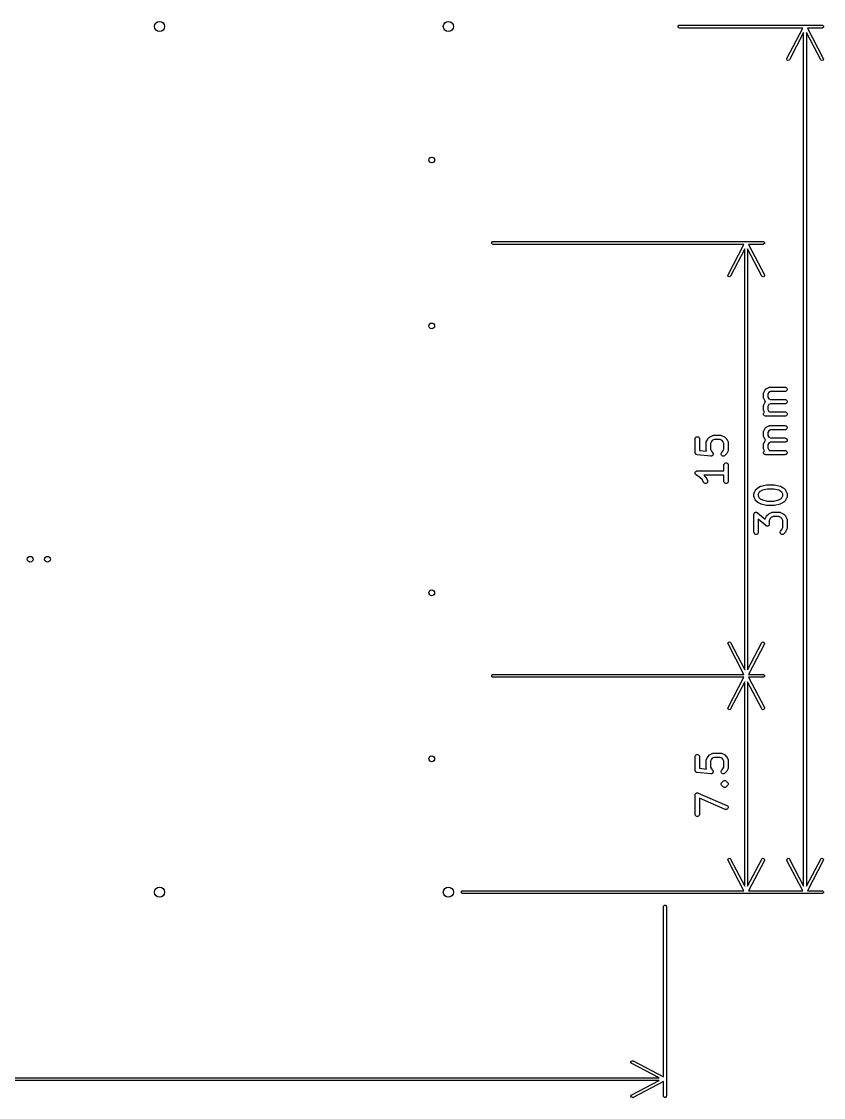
# Model space of a CAD drawing. Extents: x 4.94 to 7.12, y -4.41 to -2.94.
# Drawn here: x 6.03 to 7.123, y -4.411 to -2.943 of the extents above; entities that cross this region are included whole.
import ezdxf

# ---------------------------------------------------------------- set-up
doc = ezdxf.new("R2010")
doc.units = 0
doc.header["$MEASUREMENT"] = 0
doc.layers.add('BLACK', color=7, linetype='CONTINUOUS')

msp = doc.modelspace()

# ---------------------------------------------------------------- linework, layer by layer
at = {"layer": 'BLACK', "linetype": 'CONTINUOUS'}
for p, q in [((6.9251, -2.9489), (6.9261, -2.9478)), ((6.9251, -2.9504), (6.9251, -2.9489)), ((6.9261, -2.9515), (6.9251, -2.9504)), ((6.9261, -2.9478), (6.9269, -2.9477)), ((6.9269, -2.9477), (7.1214, -2.9477)), ((7.1214, -2.9477), (7.1221, -2.9478)), ((7.1221, -2.9478), (7.1232, -2.9489)), ((7.1232, -2.9504), (7.1221, -2.9515)), ((7.1232, -2.9489), (7.1232, -2.9504)), ((6.9269, -2.9516), (6.9261, -2.9515)), ((7.0951, -2.9516), (6.9269, -2.9516)), ((7.0735, -2.9931), (7.0951, -2.9516)), ((7.0963, -2.9577), (7.077, -2.9949)), ((7.0963, -4.1227), (7.0963, -2.9577)), ((7.1196, -2.9949), (7.1003, -2.9577)), ((7.1003, -2.9577), (7.1003, -4.1227)), ((7.1214, -2.9516), (7.1015, -2.9516)), ((7.1015, -2.9516), (7.1231, -2.9931)), ((7.1221, -2.9515), (7.1214, -2.9516)), ((7.0733, -2.9938), (7.0735, -2.9931)), ((7.0737, -2.9953), (7.0733, -2.9938)), ((7.1233, -2.9938), (7.1229, -2.9953)), ((7.1231, -2.9931), (7.1233, -2.9938)), ((7.075, -2.996), (7.0737, -2.9953)), ((7.0765, -2.9955), (7.075, -2.996)), ((7.077, -2.9949), (7.0765, -2.9955)), ((7.1201, -2.9955), (7.1196, -2.9949)), ((7.1216, -2.996), (7.1201, -2.9955)), ((7.1229, -2.9953), (7.1216, -2.996)), ((6.6711, -3.2442), (6.6722, -3.2431)), ((6.6711, -3.2457), (6.6711, -3.2442)), ((6.6722, -3.2431), (6.673, -3.243)), ((6.673, -3.243), (7.0411, -3.243)), ((7.0411, -3.243), (7.0418, -3.2431)), ((7.0418, -3.2431), (7.0429, -3.2442)), ((7.0429, -3.2442), (7.0429, -3.2457)), ((6.6722, -3.2467), (6.6711, -3.2457)), ((6.673, -3.2469), (6.6722, -3.2467)), ((7.0148, -3.2469), (6.673, -3.2469)), ((6.9932, -3.2884), (7.0148, -3.2469)), ((7.016, -3.253), (6.9967, -3.2902)), ((7.016, -3.8274), (7.016, -3.253)), ((7.0393, -3.2902), (7.02, -3.253)), ((7.02, -3.253), (7.02, -3.8274)), ((7.0411, -3.2469), (7.0212, -3.2469)), ((7.0212, -3.2469), (7.0428, -3.2884)), ((7.0418, -3.2467), (7.0411, -3.2469)), ((7.0429, -3.2457), (7.0418, -3.2467)), ((6.993, -3.2891), (6.9932, -3.2884)), ((7.0428, -3.2884), (7.043, -3.2891)), ((6.9934, -3.2905), (6.993, -3.2891)), ((6.9947, -3.2912), (6.9934, -3.2905)), ((6.9962, -3.2908), (6.9947, -3.2912)), ((6.9967, -3.2902), (6.9962, -3.2908)), ((7.0398, -3.2908), (7.0393, -3.2902)), ((7.0413, -3.2912), (7.0398, -3.2908)), ((7.0426, -3.2905), (7.0413, -3.2912)), ((7.043, -3.2891), (7.0426, -3.2905)), ((7.0417, -3.4502), (7.0418, -3.4496)), ((7.0418, -3.4494), (7.042, -3.4489)), ((7.0418, -3.4495), (7.0418, -3.4494)), ((7.0418, -3.4496), (7.0418, -3.4495)), ((7.042, -3.4489), (7.0439, -3.4451)), ((7.0439, -3.4451), (7.044, -3.445)), ((7.044, -3.4449), (7.0442, -3.4446)), ((7.044, -3.445), (7.044, -3.4449)), ((7.044, -3.445), (7.044, -3.445)), ((7.0442, -3.4446), (7.0445, -3.4444)), ((7.0445, -3.4444), (7.0447, -3.4441)), ((7.0447, -3.4441), (7.045, -3.4439)), ((7.045, -3.4439), (7.0451, -3.4439)), ((7.0451, -3.4439), (7.0452, -3.4438)), ((7.0451, -3.4439), (7.0451, -3.4439)), ((7.0452, -3.4438), (7.049, -3.4419)), ((7.0488, -3.4487), (7.0476, -3.4509)), ((7.051, -3.4475), (7.0488, -3.4487)), ((7.049, -3.4419), (7.0495, -3.4417)), ((7.0495, -3.4417), (7.0496, -3.4417)), ((7.0496, -3.4417), (7.0497, -3.4417)), ((7.0497, -3.4417), (7.0503, -3.4416)), ((7.0503, -3.4416), (7.0709, -3.4416)), ((7.0709, -3.4475), (7.051, -3.4475)), ((7.0709, -3.4416), (7.0715, -3.4417)), ((7.0715, -3.4475), (7.0709, -3.4475)), ((7.0715, -3.4417), (7.0726, -3.4421)), ((7.0726, -3.447), (7.0715, -3.4475)), ((7.0726, -3.4421), (7.0734, -3.4429)), ((7.0734, -3.4462), (7.0726, -3.447)), ((7.0734, -3.4429), (7.0738, -3.444)), ((7.0738, -3.4452), (7.0734, -3.4462)), ((7.0738, -3.444), (7.0738, -3.4452)), ((7.0417, -3.4558), (7.0417, -3.4502)), ((7.0418, -3.4564), (7.0417, -3.4558)), ((7.0418, -3.4565), (7.0418, -3.4564)), ((7.0418, -3.4566), (7.0418, -3.4565)), ((7.042, -3.4572), (7.0418, -3.4566)), ((7.0439, -3.4609), (7.042, -3.4572)), ((7.042, -3.4658), (7.0439, -3.462)), ((7.044, -3.461), (7.0439, -3.4609)), ((7.0439, -3.462), (7.044, -3.4619)), ((7.044, -3.4611), (7.044, -3.461)), ((7.044, -3.461), (7.044, -3.461)), ((7.0442, -3.4614), (7.044, -3.4611)), ((7.044, -3.4618), (7.0442, -3.4615)), ((7.044, -3.4619), (7.044, -3.4618)), ((7.044, -3.4619), (7.044, -3.4619)), ((7.0443, -3.4615), (7.0442, -3.4614)), ((7.0442, -3.4615), (7.0443, -3.4615)), ((7.0476, -3.4509), (7.0476, -3.4551)), ((7.0476, -3.4551), (7.0488, -3.4574)), ((7.0488, -3.4574), (7.051, -3.4585)), ((7.051, -3.4644), (7.0488, -3.4655)), ((7.051, -3.4585), (7.0709, -3.4585)), ((7.0709, -3.4644), (7.051, -3.4644)), ((7.0709, -3.4585), (7.0715, -3.4586)), ((7.0715, -3.4644), (7.0709, -3.4644)), ((7.0715, -3.4586), (7.0726, -3.459)), ((7.0726, -3.4639), (7.0715, -3.4644)), ((7.0726, -3.459), (7.0734, -3.4598)), ((7.0734, -3.4631), (7.0726, -3.4639)), ((7.0734, -3.4598), (7.0738, -3.4609)), ((7.0738, -3.462), (7.0734, -3.4631)), ((7.0738, -3.4609), (7.0738, -3.462)), ((7.0417, -3.4671), (7.0418, -3.4665)), ((7.0417, -3.4727), (7.0417, -3.4671)), ((7.0418, -3.4733), (7.0417, -3.4727)), ((7.0418, -3.4663), (7.042, -3.4658)), ((7.0418, -3.4664), (7.0418, -3.4663)), ((7.0418, -3.4665), (7.0418, -3.4664)), ((7.0418, -3.4734), (7.0418, -3.4733)), ((7.0418, -3.4735), (7.0418, -3.4734)), ((7.042, -3.474), (7.0418, -3.4735)), ((7.0418, -3.4778), (7.0422, -3.4767)), ((7.0418, -3.4789), (7.0418, -3.4778)), ((7.0422, -3.48), (7.0418, -3.4789)), ((7.043, -3.4759), (7.042, -3.474)), ((7.0422, -3.4767), (7.043, -3.4759)), ((7.0488, -3.4655), (7.0476, -3.4678)), ((7.0476, -3.4678), (7.0476, -3.472)), ((7.0476, -3.472), (7.049, -3.4747)), ((7.049, -3.4747), (7.0497, -3.4754)), ((7.0497, -3.4754), (7.0709, -3.4754)), ((7.0709, -3.4754), (7.0715, -3.4754)), ((7.0715, -3.4754), (7.0726, -3.4759)), ((7.0726, -3.4759), (7.0734, -3.4767)), ((7.0734, -3.4767), (7.0738, -3.4778)), ((7.0738, -3.4789), (7.0734, -3.48)), ((7.0738, -3.4778), (7.0738, -3.4789)), ((7.043, -3.4808), (7.0422, -3.48)), ((7.0441, -3.4812), (7.043, -3.4808)), ((7.0447, -3.4813), (7.0441, -3.4812)), ((7.0709, -3.4813), (7.0447, -3.4813)), ((7.0715, -3.4812), (7.0709, -3.4813)), ((7.0726, -3.4808), (7.0715, -3.4812)), ((7.0734, -3.48), (7.0726, -3.4808)), ((6.9687, -3.5094), (6.9724, -3.5076)), ((6.9724, -3.5076), (6.973, -3.5074)), ((6.973, -3.5074), (6.9731, -3.5073)), ((6.9731, -3.5073), (6.9732, -3.5073)), ((6.9732, -3.5073), (6.9738, -3.5072)), ((6.9738, -3.5072), (6.9831, -3.5072)), ((6.9831, -3.5072), (6.9837, -3.5073)), ((6.9837, -3.5073), (6.9838, -3.5073)), ((6.9838, -3.5073), (6.9839, -3.5074)), ((6.9839, -3.5074), (6.9845, -3.5076)), ((6.9845, -3.5076), (6.9882, -3.5094)), ((7.0417, -3.5027), (7.0418, -3.5021)), ((7.0417, -3.5083), (7.0417, -3.5027)), ((7.0418, -3.5089), (7.0417, -3.5083)), ((7.0418, -3.5019), (7.042, -3.5014)), ((7.0418, -3.502), (7.0418, -3.5019)), ((7.0418, -3.5021), (7.0418, -3.502)), ((7.042, -3.5014), (7.0439, -3.4976)), ((7.0439, -3.4976), (7.044, -3.4975)), ((7.044, -3.4974), (7.0442, -3.4971)), ((7.044, -3.4975), (7.044, -3.4974)), ((7.044, -3.4975), (7.044, -3.4975)), ((7.0442, -3.4971), (7.0445, -3.4969)), ((7.0445, -3.4969), (7.0447, -3.4966)), ((7.0447, -3.4966), (7.045, -3.4964)), ((7.045, -3.4964), (7.0451, -3.4964)), ((7.0451, -3.4964), (7.0452, -3.4963)), ((7.0451, -3.4964), (7.0451, -3.4964)), ((7.0452, -3.4963), (7.049, -3.4944)), ((7.0488, -3.5012), (7.0476, -3.5034)), ((7.0476, -3.5034), (7.0476, -3.5076)), ((7.0476, -3.5076), (7.0488, -3.5099)), ((7.051, -3.5), (7.0488, -3.5012)), ((7.049, -3.4944), (7.0495, -3.4942)), ((7.0495, -3.4942), (7.0496, -3.4942)), ((7.0496, -3.4942), (7.0497, -3.4942)), ((7.0497, -3.4942), (7.0503, -3.4941)), ((7.0503, -3.4941), (7.0709, -3.4941)), ((7.0709, -3.5), (7.051, -3.5)), ((7.0709, -3.4941), (7.0715, -3.4942)), ((7.0715, -3.5), (7.0709, -3.5)), ((7.0715, -3.4942), (7.0726, -3.4946)), ((7.0726, -3.4995), (7.0715, -3.5)), ((7.0726, -3.4946), (7.0734, -3.4954)), ((7.0734, -3.4987), (7.0726, -3.4995)), ((7.0734, -3.4954), (7.0738, -3.4965)), ((7.0738, -3.4977), (7.0734, -3.4987)), ((7.0738, -3.4965), (7.0738, -3.4977)), ((6.9483, -3.5121), (6.9484, -3.5115)), ((6.9483, -3.5308), (6.9483, -3.5121)), ((6.9484, -3.5115), (6.9488, -3.5104)), ((6.9488, -3.5104), (6.9496, -3.5096)), ((6.9496, -3.5096), (6.9507, -3.5092)), ((6.9507, -3.5092), (6.9518, -3.5092)), ((6.9518, -3.5092), (6.9529, -3.5096)), ((6.9529, -3.5096), (6.9537, -3.5104)), ((6.9537, -3.5104), (6.9542, -3.5115)), ((6.9542, -3.5115), (6.9542, -3.5121)), ((6.9542, -3.5121), (6.9542, -3.5282)), ((6.9633, -3.5177), (6.9634, -3.5171)), ((6.9633, -3.5271), (6.9633, -3.5177)), ((6.9634, -3.5169), (6.9636, -3.5164)), ((6.9634, -3.517), (6.9634, -3.5169)), ((6.9634, -3.5171), (6.9634, -3.517)), ((6.9636, -3.5164), (6.9655, -3.5126)), ((6.9655, -3.5126), (6.9656, -3.5124)), ((6.9656, -3.5124), (6.9657, -3.5123)), ((6.9657, -3.5122), (6.9658, -3.5121)), ((6.9657, -3.5123), (6.9657, -3.5122)), ((6.9658, -3.5121), (6.9659, -3.5121)), ((6.9659, -3.5121), (6.966, -3.5119)), ((6.966, -3.5119), (6.9679, -3.51)), ((6.9679, -3.51), (6.9681, -3.5098)), ((6.9681, -3.5098), (6.9682, -3.5097)), ((6.9682, -3.5097), (6.9683, -3.5097)), ((6.9683, -3.5097), (6.9684, -3.5096)), ((6.9684, -3.5096), (6.9687, -3.5094)), ((6.9684, -3.5096), (6.9684, -3.5096)), ((6.9706, -3.5157), (6.9692, -3.5184)), ((6.9692, -3.5184), (6.9692, -3.5264)), ((6.9718, -3.5145), (6.9706, -3.5157)), ((6.9745, -3.5132), (6.9718, -3.5145)), ((6.9824, -3.5132), (6.9745, -3.5132)), ((6.9851, -3.5145), (6.9824, -3.5132)), ((6.9863, -3.5157), (6.9851, -3.5145)), ((6.9877, -3.5184), (6.9863, -3.5157)), ((6.9877, -3.5264), (6.9877, -3.5184)), ((6.9882, -3.5094), (6.9884, -3.5096)), ((6.9884, -3.5096), (6.9885, -3.5096)), ((6.9885, -3.5096), (6.9886, -3.5097)), ((6.9886, -3.5097), (6.9887, -3.5097)), ((6.9887, -3.5097), (6.9887, -3.5098)), ((6.9887, -3.5098), (6.989, -3.51)), ((6.989, -3.51), (6.9908, -3.5119)), ((6.9908, -3.5119), (6.991, -3.5121)), ((6.991, -3.5121), (6.9911, -3.5121)), ((6.9911, -3.5121), (6.9911, -3.5122)), ((6.9911, -3.5122), (6.9912, -3.5123)), ((6.9912, -3.5123), (6.9912, -3.5124)), ((6.9912, -3.5124), (6.9914, -3.5126)), ((6.9914, -3.5126), (6.9933, -3.5164)), ((6.9933, -3.5164), (6.9935, -3.5169)), ((6.9935, -3.5169), (6.9935, -3.517)), ((6.9935, -3.517), (6.9935, -3.5171)), ((6.9935, -3.5171), (6.9936, -3.5177)), ((6.9936, -3.5177), (6.9936, -3.5271)), ((7.0417, -3.5196), (7.0418, -3.519)), ((7.0417, -3.5252), (7.0417, -3.5196)), ((7.0418, -3.509), (7.0418, -3.5089)), ((7.0418, -3.5091), (7.0418, -3.509)), ((7.042, -3.5096), (7.0418, -3.5091)), ((7.0418, -3.5188), (7.042, -3.5183)), ((7.0418, -3.5189), (7.0418, -3.5188)), ((7.0418, -3.519), (7.0418, -3.5189)), ((7.0439, -3.5134), (7.042, -3.5096)), ((7.042, -3.5183), (7.0439, -3.5145)), ((7.044, -3.5135), (7.0439, -3.5134)), ((7.0439, -3.5145), (7.044, -3.5144)), ((7.044, -3.5136), (7.044, -3.5135)), ((7.044, -3.5135), (7.044, -3.5135)), ((7.0442, -3.5139), (7.044, -3.5136)), ((7.044, -3.5143), (7.0442, -3.514)), ((7.044, -3.5144), (7.044, -3.5143)), ((7.044, -3.5144), (7.044, -3.5144)), ((7.0443, -3.514), (7.0442, -3.5139)), ((7.0442, -3.514), (7.0443, -3.514)), ((7.0488, -3.518), (7.0476, -3.5203)), ((7.0476, -3.5203), (7.0476, -3.5245)), ((7.0488, -3.5099), (7.051, -3.511)), ((7.051, -3.5169), (7.0488, -3.518)), ((7.051, -3.511), (7.0709, -3.511)), ((7.0709, -3.5169), (7.051, -3.5169)), ((7.0709, -3.511), (7.0715, -3.5111)), ((7.0715, -3.5168), (7.0709, -3.5169)), ((7.0715, -3.5111), (7.0726, -3.5115)), ((7.0726, -3.5164), (7.0715, -3.5168)), ((7.0726, -3.5115), (7.0734, -3.5123)), ((7.0734, -3.5156), (7.0726, -3.5164)), ((7.0734, -3.5123), (7.0738, -3.5134)), ((7.0738, -3.5145), (7.0734, -3.5156)), ((7.0738, -3.5134), (7.0738, -3.5145)), ((6.9483, -3.531), (6.9483, -3.5308)), ((6.9483, -3.5311), (6.9483, -3.531)), ((6.9483, -3.5312), (6.9483, -3.5311)), ((6.9484, -3.5314), (6.9483, -3.5312)), ((6.9485, -3.5318), (6.9484, -3.5314)), ((6.9487, -3.5322), (6.9485, -3.5318)), ((6.9487, -3.5323), (6.9487, -3.5322)), ((6.9488, -3.5325), (6.9487, -3.5323)), ((6.9491, -3.5328), (6.9488, -3.5325)), ((6.9494, -3.5331), (6.9491, -3.5328)), ((6.9495, -3.5332), (6.9494, -3.5331)), ((6.9496, -3.5333), (6.9495, -3.5332)), ((6.95, -3.5334), (6.9496, -3.5333)), ((6.9504, -3.5336), (6.95, -3.5334)), ((6.9506, -3.5337), (6.9504, -3.5336)), ((6.9507, -3.5337), (6.9506, -3.5337)), ((6.9508, -3.5337), (6.9507, -3.5337)), ((6.951, -3.5338), (6.9508, -3.5337)), ((6.9697, -3.5356), (6.951, -3.5338)), ((6.9542, -3.5282), (6.964, -3.5291)), ((6.9634, -3.5276), (6.9633, -3.5271)), ((6.9634, -3.5277), (6.9634, -3.5276)), ((6.9634, -3.5279), (6.9634, -3.5277)), ((6.9636, -3.5284), (6.9634, -3.5279)), ((6.964, -3.5291), (6.9636, -3.5284)), ((6.9692, -3.5264), (6.9706, -3.5291)), ((6.9703, -3.5356), (6.9697, -3.5356)), ((6.9704, -3.5356), (6.9703, -3.5356)), ((6.9706, -3.5356), (6.9704, -3.5356)), ((6.9706, -3.5291), (6.9721, -3.5306)), ((6.971, -3.5354), (6.9706, -3.5356)), ((6.9714, -3.5353), (6.971, -3.5354)), ((6.9715, -3.5352), (6.9714, -3.5353)), ((6.9716, -3.5352), (6.9715, -3.5352)), ((6.972, -3.5348), (6.9716, -3.5352)), ((6.9723, -3.5346), (6.972, -3.5348)), ((6.9721, -3.5306), (6.9725, -3.5311)), ((6.9724, -3.5344), (6.9723, -3.5346)), ((6.9725, -3.5343), (6.9724, -3.5344)), ((6.9725, -3.5311), (6.9725, -3.5312)), ((6.9725, -3.5312), (6.9726, -3.5313)), ((6.9726, -3.5339), (6.9725, -3.5343)), ((6.9726, -3.5313), (6.9727, -3.5317)), ((6.9728, -3.5336), (6.9726, -3.5339)), ((6.9727, -3.5317), (6.9729, -3.5321)), ((6.9729, -3.5333), (6.9728, -3.5334)), ((6.9728, -3.5334), (6.9728, -3.5336)), ((6.9729, -3.5321), (6.9729, -3.5323)), ((6.9729, -3.5323), (6.9729, -3.5324)), ((6.9729, -3.5324), (6.9729, -3.5328)), ((6.9729, -3.5328), (6.9729, -3.5333)), ((6.984, -3.5321), (6.9844, -3.5311)), ((6.984, -3.5333), (6.984, -3.5321)), ((6.9844, -3.5343), (6.984, -3.5333)), ((6.9844, -3.5311), (6.9848, -3.5306)), ((6.9852, -3.5352), (6.9844, -3.5343)), ((6.9848, -3.5306), (6.9863, -3.5291)), ((6.9863, -3.5356), (6.9852, -3.5352)), ((6.9863, -3.5291), (6.9877, -3.5264)), ((6.9875, -3.5356), (6.9863, -3.5356)), ((6.9885, -3.5352), (6.9875, -3.5356)), ((6.989, -3.5348), (6.9885, -3.5352)), ((6.9908, -3.5329), (6.989, -3.5348)), ((6.991, -3.5327), (6.9908, -3.5329)), ((6.9911, -3.5326), (6.991, -3.5327)), ((6.9912, -3.5325), (6.9911, -3.5325)), ((6.9911, -3.5325), (6.9911, -3.5326)), ((6.9914, -3.5321), (6.9912, -3.5324)), ((6.9912, -3.5324), (6.9912, -3.5325)), ((6.9933, -3.5284), (6.9914, -3.5321)), ((6.9935, -3.5279), (6.9933, -3.5284)), ((6.9936, -3.5271), (6.9935, -3.5276)), ((6.9935, -3.5276), (6.9935, -3.5277)), ((6.9935, -3.5277), (6.9935, -3.5279)), ((7.0418, -3.5258), (7.0417, -3.5252)), ((7.0418, -3.5259), (7.0418, -3.5258)), ((7.0418, -3.526), (7.0418, -3.5259)), ((7.042, -3.5265), (7.0418, -3.526)), ((7.0418, -3.5302), (7.0422, -3.5292)), ((7.0418, -3.5314), (7.0418, -3.5302)), ((7.0422, -3.5325), (7.0418, -3.5314)), ((7.043, -3.5284), (7.042, -3.5265)), ((7.0422, -3.5292), (7.043, -3.5284)), ((7.043, -3.5333), (7.0422, -3.5325)), ((7.0441, -3.5337), (7.043, -3.5333)), ((7.0447, -3.5338), (7.0441, -3.5337)), ((7.0709, -3.5338), (7.0447, -3.5338)), ((7.0476, -3.5245), (7.049, -3.5272)), ((7.049, -3.5272), (7.0497, -3.5279)), ((7.0497, -3.5279), (7.0709, -3.5279)), ((7.0709, -3.5279), (7.0715, -3.5279)), ((7.0715, -3.5337), (7.0709, -3.5338)), ((7.0715, -3.5279), (7.0726, -3.5284)), ((7.0726, -3.5333), (7.0715, -3.5337)), ((7.0726, -3.5284), (7.0734, -3.5292)), ((7.0734, -3.5325), (7.0726, -3.5333)), ((7.0734, -3.5292), (7.0738, -3.5302)), ((7.0738, -3.5314), (7.0734, -3.5325)), ((7.0738, -3.5302), (7.0738, -3.5314)), ((6.9877, -3.5471), (6.9882, -3.5461)), ((6.9877, -3.5477), (6.9877, -3.5471)), ((6.9877, -3.556), (6.9877, -3.5477)), ((6.9882, -3.5461), (6.989, -3.5452)), ((6.989, -3.5452), (6.9901, -3.5448)), ((6.9901, -3.5448), (6.9912, -3.5448)), ((6.9912, -3.5448), (6.9923, -3.5452)), ((6.9923, -3.5452), (6.9931, -3.5461)), ((6.9931, -3.5461), (6.9935, -3.5471)), ((6.9935, -3.5471), (6.9936, -3.5477)), ((6.9936, -3.5477), (6.9936, -3.5702)), ((6.9483, -3.5589), (6.9484, -3.5587)), ((6.9484, -3.5592), (6.9483, -3.5589)), ((6.9484, -3.5584), (6.9485, -3.5581)), ((6.9484, -3.5587), (6.9484, -3.5584)), ((6.9484, -3.5595), (6.9484, -3.5592)), ((6.9485, -3.5598), (6.9484, -3.5595)), ((6.9485, -3.5578), (6.9487, -3.5576)), ((6.9485, -3.5581), (6.9485, -3.5578)), ((6.9485, -3.5601), (6.9485, -3.5598)), ((6.9487, -3.5603), (6.9485, -3.5601)), ((6.9487, -3.5576), (6.9488, -3.5573)), ((6.9488, -3.5606), (6.9487, -3.5603)), ((6.9488, -3.5573), (6.949, -3.5571)), ((6.949, -3.5608), (6.9488, -3.5606)), ((6.949, -3.5571), (6.9492, -3.5569)), ((6.9492, -3.561), (6.949, -3.5608)), ((6.9492, -3.5569), (6.9494, -3.5567)), ((6.9496, -3.5614), (6.9492, -3.561)), ((6.9494, -3.5567), (6.9496, -3.5565)), ((6.9496, -3.5565), (6.9499, -3.5564)), ((6.955, -3.565), (6.9496, -3.5614)), ((6.9496, -3.5614), (6.9496, -3.5614)), ((6.9496, -3.5614), (6.9496, -3.5614)), ((6.9496, -3.5614), (6.9496, -3.5614)), ((6.9499, -3.5564), (6.9501, -3.5562)), ((6.9501, -3.5562), (6.9504, -3.5562)), ((6.9504, -3.5562), (6.9507, -3.556)), ((6.9507, -3.556), (6.9513, -3.556)), ((6.9513, -3.556), (6.9513, -3.556)), ((6.9513, -3.556), (6.9513, -3.556)), ((6.9513, -3.556), (6.9513, -3.556)), ((6.9513, -3.556), (6.9877, -3.556)), ((6.9582, -3.5682), (6.955, -3.565)), ((6.9877, -3.5619), (6.9603, -3.5619)), ((6.9603, -3.5619), (6.9627, -3.5644)), ((6.9627, -3.5644), (6.9629, -3.5646)), ((6.9629, -3.5646), (6.963, -3.5646)), ((6.963, -3.5646), (6.963, -3.5647)), ((6.963, -3.5647), (6.9631, -3.5648)), ((6.9631, -3.5648), (6.9631, -3.5649)), ((6.9631, -3.5649), (6.9633, -3.5651)), ((6.9633, -3.5651), (6.9652, -3.5689)), ((6.9877, -3.5702), (6.9877, -3.5619)), ((6.9599, -3.5715), (6.9582, -3.5682)), ((6.9602, -3.572), (6.9599, -3.5715)), ((6.961, -3.5728), (6.9602, -3.572)), ((6.9621, -3.5731), (6.961, -3.5728)), ((6.9633, -3.573), (6.9621, -3.5731)), ((6.9643, -3.5725), (6.9633, -3.573)), ((6.9651, -3.5717), (6.9643, -3.5725)), ((6.9654, -3.5706), (6.9651, -3.5717)), ((6.9652, -3.5689), (6.9654, -3.5694)), ((6.9654, -3.5694), (6.9654, -3.5706)), ((6.9877, -3.5708), (6.9877, -3.5702)), ((6.9882, -3.5718), (6.9877, -3.5708)), ((6.989, -3.5726), (6.9882, -3.5718)), ((6.9901, -3.5731), (6.989, -3.5726)), ((6.9912, -3.5731), (6.9901, -3.5731)), ((6.9923, -3.5726), (6.9912, -3.5731)), ((6.9931, -3.5718), (6.9923, -3.5726)), ((6.9935, -3.5708), (6.9931, -3.5718)), ((6.9936, -3.5702), (6.9935, -3.5708)), ((7.0289, -3.5857), (7.0308, -3.582)), ((7.0308, -3.582), (7.0309, -3.5817)), ((7.0309, -3.5817), (7.031, -3.5817)), ((7.031, -3.5816), (7.0311, -3.5815)), ((7.031, -3.5817), (7.031, -3.5816)), ((7.0311, -3.5815), (7.0312, -3.5815)), ((7.0312, -3.5815), (7.0313, -3.5812)), ((7.0313, -3.5812), (7.0332, -3.5794)), ((7.0332, -3.5794), (7.0334, -3.5792)), ((7.0334, -3.5792), (7.0335, -3.5791)), ((7.0335, -3.5791), (7.0336, -3.5791)), ((7.0336, -3.5791), (7.0337, -3.579)), ((7.0337, -3.579), (7.034, -3.5788)), ((7.0337, -3.579), (7.0337, -3.579)), ((7.034, -3.5788), (7.0377, -3.5769)), ((7.0377, -3.5769), (7.0378, -3.5769)), ((7.0378, -3.5769), (7.038, -3.5768)), ((7.0378, -3.5769), (7.0378, -3.5769)), ((7.038, -3.5768), (7.0383, -3.5767)), ((7.0383, -3.5767), (7.0458, -3.5748)), ((7.0383, -3.5767), (7.0383, -3.5767)), ((7.0383, -3.5767), (7.0383, -3.5767)), ((7.0469, -3.5806), (7.0401, -3.5824)), ((7.0458, -3.5748), (7.0459, -3.5748)), ((7.0459, -3.5748), (7.046, -3.5748)), ((7.046, -3.5748), (7.0462, -3.5748)), ((7.0462, -3.5748), (7.0464, -3.5747)), ((7.0464, -3.5747), (7.0465, -3.5747)), ((7.0465, -3.5747), (7.0466, -3.5747)), ((7.0466, -3.5747), (7.0559, -3.5747)), ((7.0556, -3.5806), (7.0469, -3.5806)), ((7.0624, -3.5824), (7.0556, -3.5806)), ((7.0559, -3.5747), (7.056, -3.5747)), ((7.056, -3.5747), (7.0561, -3.5747)), ((7.0561, -3.5747), (7.0563, -3.5748)), ((7.0563, -3.5748), (7.0565, -3.5748)), ((7.0565, -3.5748), (7.0565, -3.5748)), ((7.0565, -3.5748), (7.0566, -3.5748)), ((7.0566, -3.5748), (7.0641, -3.5767)), ((7.0641, -3.5767), (7.0642, -3.5767)), ((7.0642, -3.5767), (7.0642, -3.5767)), ((7.0642, -3.5767), (7.0645, -3.5768)), ((7.0645, -3.5768), (7.0647, -3.5769)), ((7.0647, -3.5769), (7.0647, -3.5769)), ((7.0647, -3.5769), (7.0648, -3.5769)), ((7.0648, -3.5769), (7.0685, -3.5788)), ((7.0685, -3.5788), (7.0687, -3.579)), ((7.0687, -3.579), (7.0688, -3.579)), ((7.0688, -3.579), (7.0689, -3.5791)), ((7.0689, -3.5791), (7.069, -3.5791)), ((7.069, -3.5791), (7.069, -3.5792)), ((7.069, -3.5792), (7.0693, -3.5794)), ((7.0693, -3.5794), (7.0711, -3.5812)), ((7.0711, -3.5812), (7.0713, -3.5815)), ((7.0713, -3.5815), (7.0714, -3.5815)), ((7.0714, -3.5815), (7.0714, -3.5816)), ((7.0714, -3.5816), (7.0715, -3.5817)), ((7.0715, -3.5817), (7.0715, -3.5817)), ((7.0715, -3.5817), (7.0717, -3.582)), ((7.0717, -3.582), (7.0736, -3.5857)), ((7.0286, -3.5871), (7.0287, -3.5865)), ((7.0286, -3.5908), (7.0286, -3.5871)), ((7.0287, -3.5914), (7.0286, -3.5908)), ((7.0287, -3.5863), (7.0289, -3.5857)), ((7.0287, -3.5864), (7.0287, -3.5863)), ((7.0287, -3.5865), (7.0287, -3.5864)), ((7.0287, -3.5915), (7.0287, -3.5914)), ((7.0287, -3.5916), (7.0287, -3.5915)), ((7.0289, -3.5921), (7.0287, -3.5916)), ((7.0308, -3.5959), (7.0289, -3.5921)), ((7.0309, -3.5961), (7.0308, -3.5959)), ((7.031, -3.5962), (7.0309, -3.5961)), ((7.031, -3.5963), (7.031, -3.5962)), ((7.0311, -3.5964), (7.031, -3.5963)), ((7.0312, -3.5964), (7.0311, -3.5964)), ((7.0313, -3.5967), (7.0312, -3.5964)), ((7.0332, -3.5985), (7.0313, -3.5967)), ((7.0359, -3.5851), (7.0345, -3.5878)), ((7.0345, -3.5878), (7.0345, -3.5901)), ((7.0345, -3.5901), (7.0359, -3.5928)), ((7.0371, -3.5839), (7.0359, -3.5851)), ((7.0359, -3.5928), (7.0371, -3.594)), ((7.0401, -3.5824), (7.0371, -3.5839)), ((7.0371, -3.594), (7.0401, -3.5955)), ((7.0401, -3.5955), (7.0469, -3.5972)), ((7.0556, -3.5972), (7.0624, -3.5955)), ((7.0654, -3.5839), (7.0624, -3.5824)), ((7.0624, -3.5955), (7.0654, -3.594)), ((7.0666, -3.5851), (7.0654, -3.5839)), ((7.0654, -3.594), (7.0666, -3.5928)), ((7.068, -3.5878), (7.0666, -3.5851)), ((7.0666, -3.5928), (7.068, -3.5901)), ((7.068, -3.5901), (7.068, -3.5878)), ((7.0711, -3.5967), (7.0693, -3.5985)), ((7.0713, -3.5964), (7.0711, -3.5967)), ((7.0714, -3.5964), (7.0713, -3.5964)), ((7.0715, -3.5962), (7.0714, -3.5963)), ((7.0714, -3.5963), (7.0714, -3.5964)), ((7.0717, -3.5959), (7.0715, -3.5961)), ((7.0715, -3.5961), (7.0715, -3.5962)), ((7.0736, -3.5921), (7.0717, -3.5959)), ((7.0736, -3.5857), (7.0738, -3.5863)), ((7.0738, -3.5916), (7.0736, -3.5921)), ((7.0738, -3.5863), (7.0738, -3.5864)), ((7.0738, -3.5864), (7.0738, -3.5865)), ((7.0738, -3.5865), (7.0739, -3.5871)), ((7.0739, -3.5908), (7.0738, -3.5914)), ((7.0738, -3.5914), (7.0738, -3.5915)), ((7.0738, -3.5915), (7.0738, -3.5916)), ((7.0739, -3.5871), (7.0739, -3.5908)), ((7.0334, -3.5987), (7.0332, -3.5985)), ((7.0335, -3.5988), (7.0334, -3.5987)), ((7.0336, -3.5988), (7.0335, -3.5988)), ((7.0337, -3.5989), (7.0336, -3.5988)), ((7.034, -3.5991), (7.0337, -3.5989)), ((7.0337, -3.5989), (7.0337, -3.5989)), ((7.0377, -3.601), (7.034, -3.5991)), ((7.0378, -3.601), (7.0377, -3.601)), ((7.038, -3.6011), (7.0378, -3.601)), ((7.0378, -3.601), (7.0378, -3.601)), ((7.0383, -3.6012), (7.038, -3.6011)), ((7.0458, -3.6031), (7.0383, -3.6012)), ((7.0383, -3.6012), (7.0383, -3.6012)), ((7.0383, -3.6012), (7.0383, -3.6012)), ((7.0459, -3.6031), (7.0458, -3.6031)), ((7.046, -3.6031), (7.0459, -3.6031)), ((7.0462, -3.6031), (7.046, -3.6031)), ((7.0464, -3.6031), (7.0462, -3.6031)), ((7.0465, -3.6031), (7.0464, -3.6031)), ((7.0466, -3.6031), (7.0465, -3.6031)), ((7.0559, -3.6031), (7.0466, -3.6031)), ((7.0469, -3.5972), (7.0556, -3.5972)), ((7.056, -3.6031), (7.0559, -3.6031)), ((7.0561, -3.6031), (7.056, -3.6031)), ((7.0563, -3.6031), (7.0561, -3.6031)), ((7.0565, -3.6031), (7.0563, -3.6031)), ((7.0566, -3.6031), (7.0565, -3.6031)), ((7.0565, -3.6031), (7.0565, -3.6031)), ((7.0641, -3.6012), (7.0566, -3.6031)), ((7.0642, -3.6012), (7.0641, -3.6012)), ((7.0645, -3.6011), (7.0642, -3.6012)), ((7.0642, -3.6012), (7.0642, -3.6012)), ((7.0647, -3.601), (7.0645, -3.6011)), ((7.0648, -3.601), (7.0647, -3.601)), ((7.0647, -3.601), (7.0647, -3.601)), ((7.0685, -3.5991), (7.0648, -3.601)), ((7.0687, -3.5989), (7.0685, -3.5991)), ((7.0688, -3.5989), (7.0687, -3.5989)), ((7.0689, -3.5988), (7.0688, -3.5989)), ((7.069, -3.5988), (7.0689, -3.5988)), ((7.0693, -3.5985), (7.069, -3.5987)), ((7.069, -3.5987), (7.069, -3.5988)), ((7.0286, -3.6148), (7.0287, -3.6146)), ((7.0286, -3.6149), (7.0286, -3.6148)), ((7.0286, -3.6148), (7.0286, -3.6148)), ((7.0286, -3.6152), (7.0286, -3.6149)), ((7.0286, -3.6396), (7.0286, -3.6152)), ((7.0287, -3.6146), (7.0288, -3.6142)), ((7.0288, -3.6142), (7.029, -3.6137)), ((7.029, -3.6137), (7.0291, -3.6136)), ((7.0291, -3.6135), (7.0294, -3.6132)), ((7.0291, -3.6136), (7.0291, -3.6135)), ((7.0294, -3.6132), (7.0298, -3.6128)), ((7.0298, -3.6128), (7.0299, -3.6127)), ((7.0298, -3.6128), (7.0298, -3.6128)), ((7.0299, -3.6127), (7.0304, -3.6125)), ((7.0304, -3.6125), (7.0308, -3.6123)), ((7.0308, -3.6123), (7.0309, -3.6123)), ((7.0309, -3.6123), (7.031, -3.6123)), ((7.031, -3.6123), (7.0315, -3.6123)), ((7.0315, -3.6123), (7.0319, -3.6123)), ((7.0319, -3.6123), (7.032, -3.6123)), ((7.032, -3.6123), (7.0321, -3.6123)), ((7.0321, -3.6123), (7.0326, -3.6125)), ((7.0326, -3.6125), (7.033, -3.6126)), ((7.033, -3.6126), (7.0331, -3.6127)), ((7.0331, -3.6127), (7.0332, -3.6127)), ((7.0332, -3.6127), (7.0333, -3.6128)), ((7.0333, -3.6128), (7.0335, -3.613)), ((7.0335, -3.613), (7.0437, -3.6219)), ((7.0446, -3.6305), (7.0345, -3.6217)), ((7.0345, -3.6217), (7.0345, -3.6396)), ((7.0437, -3.6219), (7.0439, -3.6214)), ((7.0439, -3.6214), (7.0458, -3.6176)), ((7.0458, -3.6176), (7.0459, -3.6174)), ((7.0459, -3.6174), (7.046, -3.6173)), ((7.046, -3.6172), (7.0461, -3.6171)), ((7.046, -3.6173), (7.046, -3.6172)), ((7.0461, -3.6171), (7.0462, -3.6171)), ((7.0462, -3.6171), (7.0463, -3.6168)), ((7.0463, -3.6168), (7.0482, -3.615)), ((7.0482, -3.615), (7.0484, -3.6148)), ((7.0484, -3.6148), (7.0485, -3.6147)), ((7.0485, -3.6147), (7.0486, -3.6147)), ((7.0486, -3.6147), (7.0487, -3.6146)), ((7.0487, -3.6146), (7.049, -3.6144)), ((7.0487, -3.6146), (7.0487, -3.6146)), ((7.049, -3.6144), (7.0527, -3.6125)), ((7.0509, -3.6207), (7.0495, -3.6234)), ((7.0495, -3.6234), (7.0495, -3.6283)), ((7.0521, -3.6195), (7.0509, -3.6207)), ((7.0548, -3.6181), (7.0521, -3.6195)), ((7.0527, -3.6125), (7.0533, -3.6123)), ((7.0533, -3.6123), (7.0534, -3.6123)), ((7.0534, -3.6123), (7.0535, -3.6123)), ((7.0535, -3.6123), (7.0541, -3.6122)), ((7.0541, -3.6122), (7.0634, -3.6122)), ((7.0627, -3.6181), (7.0548, -3.6181)), ((7.0654, -3.6195), (7.0627, -3.6181)), ((7.0634, -3.6122), (7.064, -3.6123)), ((7.064, -3.6123), (7.0641, -3.6123)), ((7.0641, -3.6123), (7.0642, -3.6123)), ((7.0642, -3.6123), (7.0648, -3.6125)), ((7.0648, -3.6125), (7.0685, -3.6144)), ((7.0666, -3.6207), (7.0654, -3.6195)), ((7.068, -3.6234), (7.0666, -3.6207)), ((7.068, -3.6332), (7.068, -3.6234)), ((7.0685, -3.6144), (7.0687, -3.6146)), ((7.0687, -3.6146), (7.0688, -3.6146)), ((7.0688, -3.6146), (7.0689, -3.6147)), ((7.0689, -3.6147), (7.069, -3.6147)), ((7.069, -3.6147), (7.069, -3.6148)), ((7.069, -3.6148), (7.0693, -3.615)), ((7.0693, -3.615), (7.0711, -3.6168)), ((7.0711, -3.6168), (7.0713, -3.6171)), ((7.0713, -3.6171), (7.0714, -3.6171)), ((7.0714, -3.6171), (7.0714, -3.6172)), ((7.0714, -3.6172), (7.0715, -3.6173)), ((7.0715, -3.6173), (7.0715, -3.6174)), ((7.0715, -3.6174), (7.0717, -3.6176)), ((7.0717, -3.6176), (7.0736, -3.6214)), ((7.0736, -3.6214), (7.0738, -3.6219)), ((7.0738, -3.6219), (7.0738, -3.622)), ((7.0738, -3.622), (7.0738, -3.6221)), ((7.0738, -3.6221), (7.0739, -3.6227)), ((7.0739, -3.6227), (7.0739, -3.6339)), ((7.0287, -3.6401), (7.0286, -3.6396)), ((7.0291, -3.6412), (7.0287, -3.6401)), ((7.0345, -3.6401), (7.034, -3.6412)), ((7.0345, -3.6396), (7.0345, -3.6401)), ((7.0449, -3.6307), (7.0446, -3.6305)), ((7.0449, -3.6308), (7.0449, -3.6307)), ((7.045, -3.6308), (7.0449, -3.6308)), ((7.0451, -3.6309), (7.045, -3.6308)), ((7.0455, -3.631), (7.0451, -3.6309)), ((7.046, -3.6312), (7.0455, -3.631)), ((7.0461, -3.6312), (7.046, -3.6312)), ((7.0462, -3.6312), (7.0461, -3.6312)), ((7.0467, -3.6312), (7.0462, -3.6312)), ((7.0471, -3.6312), (7.0467, -3.6312)), ((7.0472, -3.6312), (7.0471, -3.6312)), ((7.0473, -3.6312), (7.0472, -3.6312)), ((7.0478, -3.6309), (7.0473, -3.6312)), ((7.0482, -3.6308), (7.0478, -3.6309)), ((7.0483, -3.6307), (7.0482, -3.6308)), ((7.0484, -3.6307), (7.0483, -3.6307)), ((7.0487, -3.6303), (7.0484, -3.6307)), ((7.049, -3.63), (7.0487, -3.6303)), ((7.0491, -3.6299), (7.049, -3.63)), ((7.0493, -3.6293), (7.0491, -3.6298)), ((7.0491, -3.6298), (7.0491, -3.6299)), ((7.0495, -3.6289), (7.0493, -3.6293)), ((7.0495, -3.6283), (7.0495, -3.6286)), ((7.0495, -3.6286), (7.0495, -3.6287)), ((7.0495, -3.6287), (7.0495, -3.6287)), ((7.0495, -3.6287), (7.0495, -3.6289)), ((7.0643, -3.639), (7.0647, -3.6379)), ((7.0643, -3.6401), (7.0643, -3.639)), ((7.0647, -3.6412), (7.0643, -3.6401)), ((7.0647, -3.6379), (7.0651, -3.6375)), ((7.0651, -3.6375), (7.0666, -3.6359)), ((7.0666, -3.6359), (7.068, -3.6332)), ((7.0711, -3.6398), (7.0693, -3.6416)), ((7.0713, -3.6395), (7.0711, -3.6398)), ((7.0714, -3.6395), (7.0713, -3.6395)), ((7.0715, -3.6393), (7.0714, -3.6394)), ((7.0714, -3.6394), (7.0714, -3.6395)), ((7.0717, -3.639), (7.0715, -3.6393)), ((7.0715, -3.6393), (7.0715, -3.6393)), ((7.0736, -3.6353), (7.0717, -3.639)), ((7.0738, -3.6347), (7.0736, -3.6353)), ((7.0739, -3.6339), (7.0738, -3.6345)), ((7.0738, -3.6345), (7.0738, -3.6346)), ((7.0738, -3.6346), (7.0738, -3.6347)), ((7.0299, -3.642), (7.0291, -3.6412)), ((7.031, -3.6425), (7.0299, -3.642)), ((7.0321, -3.6425), (7.031, -3.6425)), ((7.0332, -3.642), (7.0321, -3.6425)), ((7.034, -3.6412), (7.0332, -3.642)), ((7.0655, -3.642), (7.0647, -3.6412)), ((7.0666, -3.6425), (7.0655, -3.642)), ((7.0678, -3.6425), (7.0666, -3.6425)), ((7.0688, -3.642), (7.0678, -3.6425)), ((7.0693, -3.6416), (7.0688, -3.642)), ((6.993, -3.7913), (6.9934, -3.7899)), ((6.9932, -3.792), (6.993, -3.7913)), ((7.0148, -3.8335), (6.9932, -3.792)), ((6.9934, -3.7899), (6.9947, -3.7892)), ((6.9947, -3.7892), (6.9962, -3.7896)), ((6.9962, -3.7896), (6.9967, -3.7902)), ((6.9967, -3.7902), (7.016, -3.8274)), ((7.02, -3.8274), (7.0393, -3.7902)), ((7.0428, -3.792), (7.0212, -3.8335)), ((7.0393, -3.7902), (7.0398, -3.7896)), ((7.0398, -3.7896), (7.0413, -3.7892)), ((7.0413, -3.7892), (7.0426, -3.7899)), ((7.0426, -3.7899), (7.043, -3.7913)), ((7.043, -3.7913), (7.0428, -3.792)), ((6.6711, -3.8347), (6.6722, -3.8337)), ((6.6711, -3.8362), (6.6711, -3.8347)), ((6.6722, -3.8373), (6.6711, -3.8362)), ((6.6722, -3.8337), (6.673, -3.8335)), ((6.673, -3.8374), (6.6722, -3.8373)), ((6.673, -3.8335), (7.0148, -3.8335)), ((7.0148, -3.8374), (6.673, -3.8374)), ((6.9932, -3.8789), (7.0148, -3.8374)), ((7.016, -3.8435), (6.9967, -3.8807)), ((7.016, -4.1227), (7.016, -3.8435)), ((7.0393, -3.8807), (7.02, -3.8435)), ((7.02, -3.8435), (7.02, -4.1227)), ((7.0212, -3.8335), (7.0411, -3.8335)), ((7.0411, -3.8374), (7.0212, -3.8374)), ((7.0212, -3.8374), (7.0428, -3.8789)), ((7.0411, -3.8335), (7.0418, -3.8337)), ((7.0418, -3.8373), (7.0411, -3.8374)), ((7.0418, -3.8337), (7.0429, -3.8347)), ((7.0429, -3.8362), (7.0418, -3.8373)), ((7.0429, -3.8347), (7.0429, -3.8362)), ((6.993, -3.8797), (6.9932, -3.8789)), ((6.9934, -3.8811), (6.993, -3.8797)), ((6.9947, -3.8818), (6.9934, -3.8811)), ((6.9962, -3.8813), (6.9947, -3.8818)), ((6.9967, -3.8807), (6.9962, -3.8813)), ((7.0398, -3.8813), (7.0393, -3.8807)), ((7.0413, -3.8818), (7.0398, -3.8813)), ((7.0426, -3.8811), (7.0413, -3.8818)), ((7.043, -3.8797), (7.0426, -3.8811)), ((7.0428, -3.8789), (7.043, -3.8797)), ((6.9483, -3.9456), (6.9484, -3.945)), ((6.9483, -3.9644), (6.9483, -3.9456)), ((6.9484, -3.945), (6.9488, -3.944)), ((6.9488, -3.944), (6.9496, -3.9432)), ((6.9496, -3.9432), (6.9507, -3.9427)), ((6.9507, -3.9427), (6.9518, -3.9427)), ((6.9518, -3.9427), (6.9529, -3.9432)), ((6.9529, -3.9432), (6.9537, -3.944)), ((6.9537, -3.944), (6.9542, -3.945)), ((6.9542, -3.945), (6.9542, -3.9456)), ((6.9542, -3.9456), (6.9542, -3.9617)), ((6.9636, -3.9499), (6.9655, -3.9462)), ((6.9655, -3.9462), (6.9656, -3.9459)), ((6.9656, -3.9459), (6.9657, -3.9458)), ((6.9657, -3.9458), (6.9658, -3.9457)), ((6.9657, -3.9458), (6.9657, -3.9458)), ((6.9658, -3.9457), (6.9659, -3.9456)), ((6.9659, -3.9456), (6.966, -3.9454)), ((6.966, -3.9454), (6.9679, -3.9435)), ((6.9679, -3.9435), (6.9681, -3.9433)), ((6.9681, -3.9433), (6.9682, -3.9433)), ((6.9682, -3.9433), (6.9683, -3.9432)), ((6.9683, -3.9432), (6.9684, -3.9432)), ((6.9684, -3.9431), (6.9687, -3.943)), ((6.9684, -3.9432), (6.9684, -3.9431)), ((6.9687, -3.943), (6.9724, -3.9411)), ((6.9718, -3.948), (6.9706, -3.9492)), ((6.9745, -3.9467), (6.9718, -3.948)), ((6.9724, -3.9411), (6.973, -3.9409)), ((6.973, -3.9409), (6.9731, -3.9409)), ((6.9731, -3.9409), (6.9732, -3.9408)), ((6.9732, -3.9408), (6.9738, -3.9408)), ((6.9738, -3.9408), (6.9831, -3.9408)), ((6.9824, -3.9467), (6.9745, -3.9467)), ((6.9851, -3.948), (6.9824, -3.9467)), ((6.9831, -3.9408), (6.9837, -3.9408)), ((6.9837, -3.9408), (6.9838, -3.9409)), ((6.9838, -3.9409), (6.9839, -3.9409)), ((6.9839, -3.9409), (6.9845, -3.9411)), ((6.9845, -3.9411), (6.9882, -3.943)), ((6.9863, -3.9492), (6.9851, -3.948)), ((6.9882, -3.943), (6.9884, -3.9431)), ((6.9884, -3.9431), (6.9885, -3.9432)), ((6.9885, -3.9432), (6.9886, -3.9432)), ((6.9886, -3.9432), (6.9887, -3.9433)), ((6.9887, -3.9433), (6.9887, -3.9433)), ((6.9887, -3.9433), (6.989, -3.9435)), ((6.989, -3.9435), (6.9908, -3.9454)), ((6.9908, -3.9454), (6.991, -3.9456)), ((6.991, -3.9456), (6.9911, -3.9457)), ((6.9911, -3.9457), (6.9911, -3.9458)), ((6.9911, -3.9458), (6.9912, -3.9458)), ((6.9912, -3.9458), (6.9912, -3.9459)), ((6.9912, -3.9459), (6.9914, -3.9462)), ((6.9914, -3.9462), (6.9933, -3.9499)), ((6.9542, -3.9617), (6.964, -3.9627)), ((6.9633, -3.9512), (6.9634, -3.9507)), ((6.9633, -3.9606), (6.9633, -3.9512)), ((6.9634, -3.9612), (6.9633, -3.9606)), ((6.9634, -3.9505), (6.9636, -3.9499)), ((6.9634, -3.9506), (6.9634, -3.9505)), ((6.9634, -3.9507), (6.9634, -3.9506)), ((6.9634, -3.9613), (6.9634, -3.9612)), ((6.9634, -3.9614), (6.9634, -3.9613)), ((6.9636, -3.9619), (6.9634, -3.9614)), ((6.964, -3.9627), (6.9636, -3.9619)), ((6.9706, -3.9492), (6.9692, -3.9519)), ((6.9692, -3.9519), (6.9692, -3.9599)), ((6.9692, -3.9599), (6.9706, -3.9626)), ((6.9706, -3.9626), (6.9721, -3.9641)), ((6.9848, -3.9641), (6.9863, -3.9626)), ((6.9877, -3.9519), (6.9863, -3.9492)), ((6.9863, -3.9626), (6.9877, -3.9599)), ((6.9877, -3.9599), (6.9877, -3.9519)), ((6.9933, -3.9619), (6.9914, -3.9657)), ((6.9933, -3.9499), (6.9935, -3.9505)), ((6.9935, -3.9614), (6.9933, -3.9619)), ((6.9935, -3.9505), (6.9935, -3.9506)), ((6.9935, -3.9506), (6.9935, -3.9507)), ((6.9935, -3.9507), (6.9936, -3.9512)), ((6.9936, -3.9606), (6.9935, -3.9612)), ((6.9935, -3.9612), (6.9935, -3.9613)), ((6.9935, -3.9613), (6.9935, -3.9614)), ((6.9936, -3.9512), (6.9936, -3.9606)), ((6.9483, -3.9646), (6.9483, -3.9644)), ((6.9483, -3.9647), (6.9483, -3.9646)), ((6.9483, -3.9646), (6.9483, -3.9646)), ((6.9484, -3.9649), (6.9483, -3.9647)), ((6.9485, -3.9653), (6.9484, -3.9649)), ((6.9487, -3.9658), (6.9485, -3.9653)), ((6.9487, -3.9659), (6.9487, -3.9658)), ((6.9488, -3.966), (6.9487, -3.9659)), ((6.9491, -3.9663), (6.9488, -3.966)), ((6.9494, -3.9666), (6.9491, -3.9663)), ((6.9495, -3.9667), (6.9494, -3.9666)), ((6.9496, -3.9668), (6.9495, -3.9667)), ((6.95, -3.967), (6.9496, -3.9668)), ((6.9504, -3.9672), (6.95, -3.967)), ((6.9506, -3.9672), (6.9504, -3.9672)), ((6.9507, -3.9673), (6.9506, -3.9672)), ((6.9508, -3.9673), (6.9507, -3.9673)), ((6.951, -3.9673), (6.9508, -3.9673)), ((6.9697, -3.9692), (6.951, -3.9673)), ((6.9703, -3.9692), (6.9697, -3.9692)), ((6.9704, -3.9691), (6.9703, -3.9692)), ((6.9706, -3.9691), (6.9704, -3.9691)), ((6.971, -3.969), (6.9706, -3.9691)), ((6.9714, -3.9688), (6.971, -3.969)), ((6.9715, -3.9687), (6.9714, -3.9688)), ((6.9716, -3.9687), (6.9715, -3.9687)), ((6.972, -3.9684), (6.9716, -3.9687)), ((6.9723, -3.9681), (6.972, -3.9684)), ((6.9721, -3.9641), (6.9725, -3.9646)), ((6.9724, -3.968), (6.9723, -3.9681)), ((6.9725, -3.9679), (6.9724, -3.968)), ((6.9725, -3.9646), (6.9725, -3.9647)), ((6.9725, -3.9647), (6.9726, -3.9648)), ((6.9726, -3.9675), (6.9725, -3.9679)), ((6.9726, -3.9648), (6.9727, -3.9653)), ((6.9728, -3.9671), (6.9726, -3.9675)), ((6.9727, -3.9653), (6.9729, -3.9657)), ((6.9729, -3.9668), (6.9728, -3.967)), ((6.9728, -3.967), (6.9728, -3.9671)), ((6.9729, -3.9657), (6.9729, -3.9658)), ((6.9729, -3.9658), (6.9729, -3.966)), ((6.9729, -3.966), (6.9729, -3.9664)), ((6.9729, -3.9664), (6.9729, -3.9668)), ((6.984, -3.9657), (6.9844, -3.9646)), ((6.984, -3.9668), (6.984, -3.9657)), ((6.9844, -3.9679), (6.984, -3.9668)), ((6.9844, -3.9646), (6.9848, -3.9641)), ((6.9852, -3.9687), (6.9844, -3.9679)), ((6.9863, -3.9691), (6.9852, -3.9687)), ((6.9875, -3.9691), (6.9863, -3.9691)), ((6.9871, -3.9788), (6.9882, -3.9783)), ((6.9885, -3.9687), (6.9875, -3.9691)), ((6.9882, -3.9783), (6.9893, -3.9783)), ((6.989, -3.9683), (6.9885, -3.9687)), ((6.9908, -3.9665), (6.989, -3.9683)), ((6.9893, -3.9783), (6.9904, -3.9788)), ((6.991, -3.9662), (6.9908, -3.9665)), ((6.9911, -3.9662), (6.991, -3.9662)), ((6.9912, -3.966), (6.9911, -3.9661)), ((6.9911, -3.9661), (6.9911, -3.9662)), ((6.9914, -3.9657), (6.9912, -3.9659)), ((6.9912, -3.9659), (6.9912, -3.966)), ((6.984, -3.9825), (6.9843, -3.9818)), ((6.984, -3.9837), (6.984, -3.9825)), ((6.9844, -3.9848), (6.984, -3.9837)), ((6.9843, -3.9818), (6.9844, -3.9815)), ((6.9844, -3.9815), (6.9848, -3.981)), ((6.9844, -3.9815), (6.9844, -3.9815)), ((6.9848, -3.9852), (6.9844, -3.9848)), ((6.9844, -3.9848), (6.9844, -3.9848)), ((6.9848, -3.981), (6.9867, -3.9791)), ((6.9867, -3.9871), (6.9848, -3.9852)), ((6.9867, -3.9791), (6.9871, -3.9788)), ((6.9871, -3.9874), (6.9867, -3.9871)), ((6.9882, -3.9879), (6.9871, -3.9874)), ((6.9893, -3.9879), (6.9882, -3.9879)), ((6.9904, -3.9874), (6.9893, -3.9879)), ((6.9904, -3.9788), (6.9904, -3.9788)), ((6.9904, -3.9788), (6.9908, -3.9791)), ((6.9908, -3.9871), (6.9904, -3.9874)), ((6.9908, -3.9791), (6.9927, -3.981)), ((6.9927, -3.9852), (6.9908, -3.9871)), ((6.9927, -3.981), (6.9931, -3.9815)), ((6.9931, -3.9848), (6.9927, -3.9852)), ((6.9931, -3.9815), (6.9932, -3.9818)), ((6.9935, -3.9837), (6.9931, -3.9848)), ((6.9932, -3.9818), (6.9935, -3.9825)), ((6.9935, -3.9825), (6.9935, -3.9837)), ((6.9483, -3.9981), (6.9484, -3.9975)), ((6.9483, -4.0244), (6.9483, -3.9981)), ((6.9484, -3.9975), (6.9486, -3.997)), ((6.9484, -3.9975), (6.9484, -3.9975)), ((6.9484, -3.9975), (6.9484, -3.9975)), ((6.9486, -3.997), (6.9488, -3.9965)), ((6.9488, -3.9964), (6.9492, -3.996)), ((6.9488, -3.9965), (6.9488, -3.9964)), ((6.9488, -3.9965), (6.9488, -3.9965)), ((6.9492, -3.996), (6.9496, -3.9957)), ((6.9496, -3.9957), (6.9496, -3.9956)), ((6.9496, -3.9956), (6.9497, -3.9956)), ((6.9497, -3.9956), (6.9502, -3.9954)), ((6.9502, -3.9954), (6.9507, -3.9952)), ((6.9507, -3.9952), (6.9507, -3.9952)), ((6.9507, -3.9952), (6.9507, -3.9952)), ((6.9507, -3.9952), (6.9513, -3.9952)), ((6.9513, -3.9952), (6.9518, -3.9952)), ((6.9518, -3.9952), (6.9519, -3.9952)), ((6.9519, -3.9952), (6.9519, -3.9952)), ((6.9519, -3.9952), (6.9524, -3.9954)), ((6.9524, -3.9954), (6.9918, -4.0123)), ((6.9895, -4.0177), (6.9542, -4.0026)), ((6.9542, -4.0026), (6.9542, -4.0244)), ((6.99, -4.0179), (6.9895, -4.0177)), ((6.9912, -4.0179), (6.99, -4.0179)), ((6.9922, -4.0175), (6.9912, -4.0179)), ((6.9918, -4.0123), (6.9923, -4.0125)), ((6.9931, -4.0167), (6.9922, -4.0175)), ((6.9923, -4.0125), (6.9931, -4.0134)), ((6.9931, -4.0134), (6.9935, -4.0144)), ((6.9935, -4.0156), (6.9931, -4.0167)), ((6.9935, -4.0144), (6.9935, -4.0156)), ((6.9484, -4.0249), (6.9483, -4.0244)), ((6.9488, -4.026), (6.9484, -4.0249)), ((6.9496, -4.0268), (6.9488, -4.026)), ((6.9507, -4.0273), (6.9496, -4.0268)), ((6.9518, -4.0273), (6.9507, -4.0273)), ((6.9529, -4.0268), (6.9518, -4.0273)), ((6.9537, -4.026), (6.9529, -4.0268)), ((6.9542, -4.0249), (6.9537, -4.026)), ((6.9542, -4.0244), (6.9542, -4.0249)), ((6.993, -4.0866), (6.9934, -4.0851)), ((6.9932, -4.0873), (6.993, -4.0866)), ((7.0148, -4.1288), (6.9932, -4.0873)), ((6.9934, -4.0851), (6.9947, -4.0844)), ((6.9947, -4.0844), (6.9962, -4.0849)), ((6.9962, -4.0849), (6.9967, -4.0855)), ((6.9967, -4.0855), (7.016, -4.1227)), ((7.02, -4.1227), (7.0393, -4.0855)), ((7.0428, -4.0873), (7.0212, -4.1288)), ((7.0393, -4.0855), (7.0398, -4.0849)), ((7.0398, -4.0849), (7.0413, -4.0844)), ((7.0413, -4.0844), (7.0426, -4.0851)), ((7.0426, -4.0851), (7.043, -4.0866)), ((7.043, -4.0866), (7.0428, -4.0873)), ((7.0733, -4.0866), (7.0737, -4.0851)), ((7.0735, -4.0873), (7.0733, -4.0866)), ((7.0951, -4.1288), (7.0735, -4.0873)), ((7.0737, -4.0851), (7.075, -4.0844)), ((7.075, -4.0844), (7.0765, -4.0849)), ((7.0765, -4.0849), (7.077, -4.0855)), ((7.077, -4.0855), (7.0963, -4.1227)), ((7.1003, -4.1227), (7.1196, -4.0855)), ((7.1231, -4.0873), (7.1015, -4.1288)), ((7.1196, -4.0855), (7.1201, -4.0849)), ((7.1201, -4.0849), (7.1216, -4.0844)), ((7.1216, -4.0844), (7.1229, -4.0851)), ((7.1229, -4.0851), (7.1233, -4.0866)), ((7.1233, -4.0866), (7.1231, -4.0873)), ((6.6298, -4.13), (6.6309, -4.1289)), ((6.6298, -4.1315), (6.6298, -4.13)), ((6.6309, -4.1326), (6.6298, -4.1315)), ((6.6309, -4.1289), (6.6316, -4.1288)), ((6.6316, -4.1327), (6.6309, -4.1326)), ((6.6316, -4.1288), (7.0148, -4.1288)), ((6.9269, -4.1327), (6.6316, -4.1327)), ((7.1214, -4.1327), (6.9269, -4.1327)), ((7.0212, -4.1288), (7.0411, -4.1288)), ((7.0411, -4.1288), (7.0951, -4.1288)), ((7.1015, -4.1288), (7.1214, -4.1288)), ((7.1214, -4.1288), (7.1221, -4.1289)), ((7.1221, -4.1326), (7.1214, -4.1327)), ((7.1221, -4.1289), (7.1232, -4.13)), ((7.1232, -4.1315), (7.1221, -4.1326)), ((7.1232, -4.13), (7.1232, -4.1315)), ((6.9052, -4.1504), (6.9054, -4.1497)), ((6.9052, -4.3825), (6.9052, -4.1504)), ((6.9054, -4.1497), (6.9065, -4.1486)), ((6.9065, -4.1486), (6.908, -4.1486)), ((6.908, -4.1486), (6.909, -4.1497)), ((6.909, -4.1497), (6.9092, -4.1504)), ((6.9092, -4.1504), (6.9092, -4.4088)), ((6.8609, -4.3625), (6.8616, -4.3612)), ((6.8613, -4.3639), (6.8609, -4.3625)), ((6.8619, -4.3644), (6.8613, -4.3639)), ((6.8616, -4.3612), (6.863, -4.3607)), ((6.8992, -4.3838), (6.8619, -4.3644)), ((6.863, -4.3607), (6.8638, -4.3609)), ((6.8638, -4.3609), (6.9052, -4.3825)), ((4.9467, -4.3838), (6.8992, -4.3838)), ((6.8992, -4.3877), (4.9467, -4.3877)), ((6.8619, -4.4071), (6.8992, -4.3877)), ((6.9052, -4.389), (6.8638, -4.4106)), ((6.9052, -4.4088), (6.9052, -4.389)), ((6.8609, -4.409), (6.8613, -4.4076)), ((6.8616, -4.4103), (6.8609, -4.409)), ((6.8613, -4.4076), (6.8619, -4.4071)), ((6.863, -4.4108), (6.8616, -4.4103)), ((6.8638, -4.4106), (6.863, -4.4108)), ((6.9054, -4.4096), (6.9052, -4.4088)), ((6.9065, -4.4107), (6.9054, -4.4096)), ((6.908, -4.4107), (6.9065, -4.4107)), ((6.909, -4.4096), (6.908, -4.4107)), ((6.9092, -4.4088), (6.909, -4.4096))]:
    msp.add_line(p, q, dxfattribs=at)
at = {"layer": 'BLACK'}
for centre, radius in [((6.2182, -2.9496), 0.00689), ((6.2182, -2.9496), 0.00689), ((6.6119, -2.9496), 0.00689), ((6.6119, -2.9496), 0.00689), ((6.5893, -3.1317), 0.00394), ((6.5893, -3.1317), 0.00394), ((6.5893, -3.3581), 0.00394), ((6.5893, -3.3581), 0.00394), ((6.0418, -3.6764), 0.00394), ((6.0418, -3.6764), 0.00394), ((6.0654, -3.6764), 0.00394), ((6.0654, -3.6764), 0.00394), ((6.5893, -3.7223), 0.00394), ((6.5893, -3.7223), 0.00394), ((6.5893, -3.9487), 0.00394), ((6.5893, -3.9487), 0.00394), ((6.2182, -4.1307), 0.00689), ((6.2182, -4.1307), 0.00689), ((6.6119, -4.1307), 0.00689), ((6.6119, -4.1307), 0.00689)]:
    msp.add_circle(centre, radius, dxfattribs=at)

doc.saveas('drawing.dxf')
